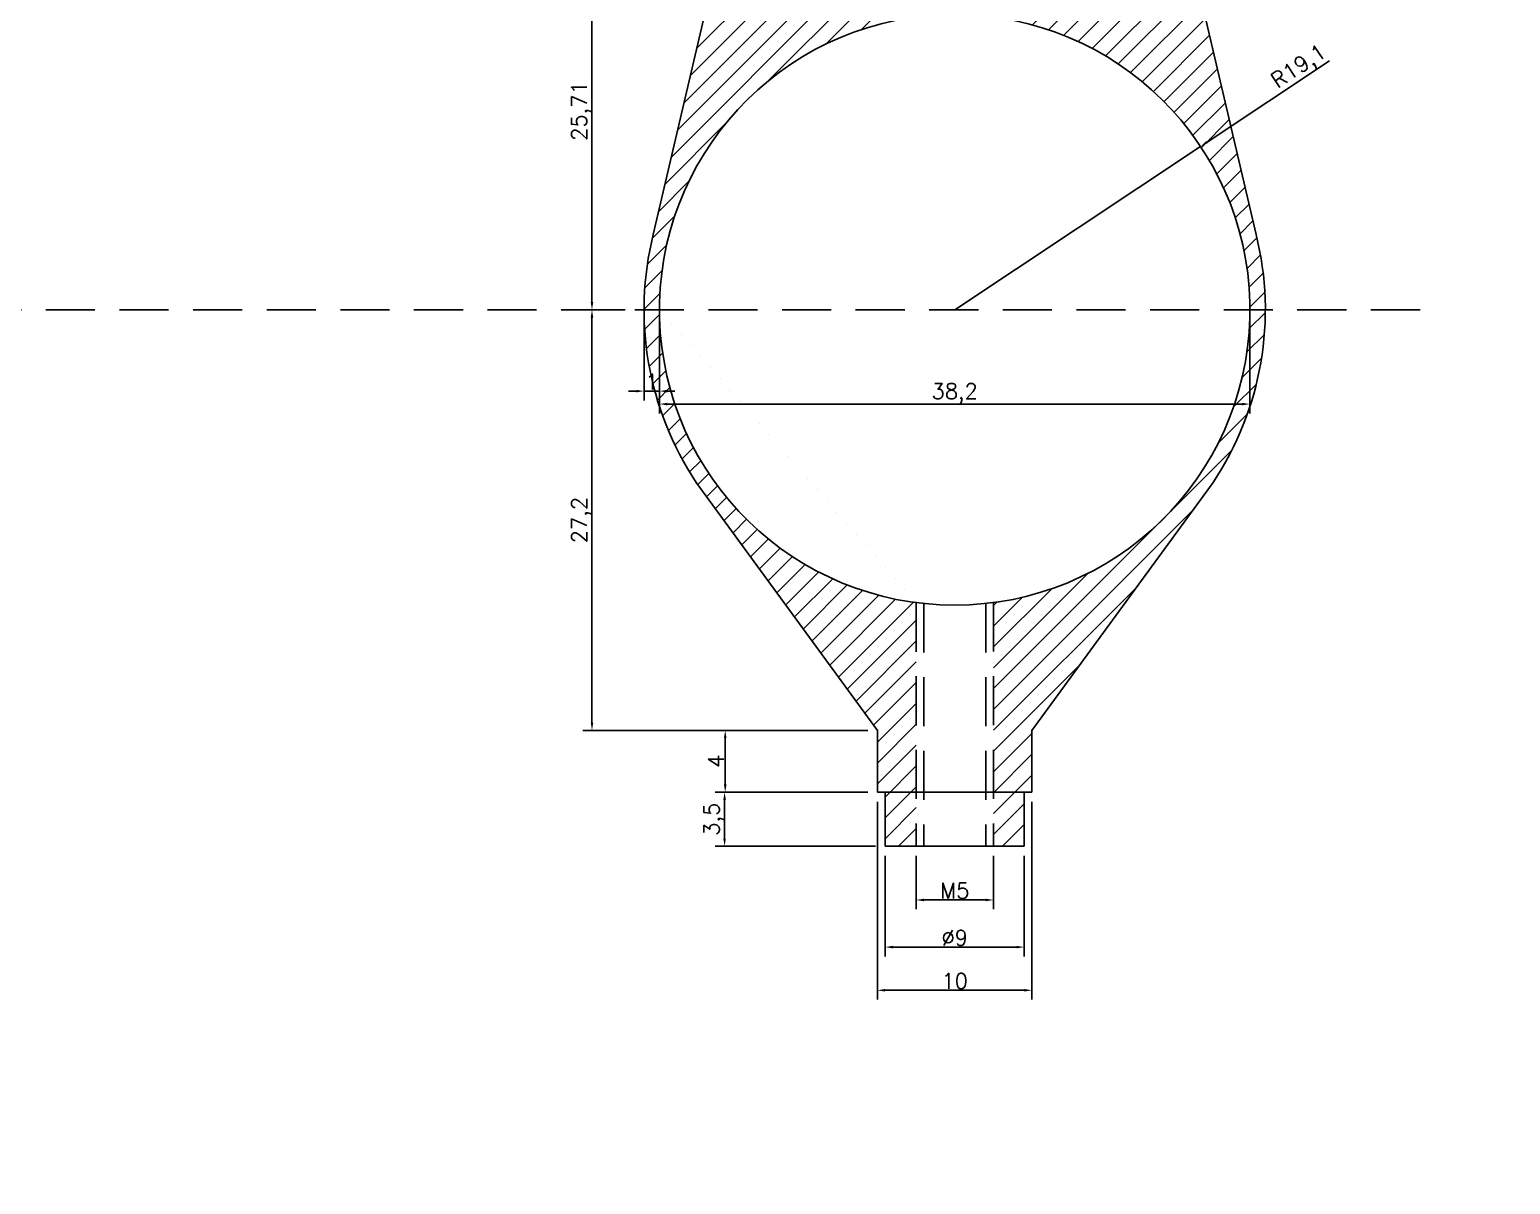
# Model space of a CAD drawing. Header units: millimetres. Extents: x 6817 to 10425, y -2870 to -164.
# Drawn here: x 9156 to 9251.8, y -976.4 to -901.7 of the extents above; entities that cross this region are included whole.
import ezdxf

# ---------------------------------------------------------------- set-up
doc = ezdxf.new("R2010")
doc.units = ezdxf.units.MM
doc.linetypes.add('HIDDEN', pattern=[9.525, 6.35, -3.175])
doc.layers.add('图层2', color=108, linetype='Continuous')
doc.styles.get("Standard").update_dxf_attribs({"font": 'txt', "bigfont": 'gbcbig.shx'})
doc.dimstyles.new('ISO-25', dxfattribs={"dimtxt": 1, "dimasz": 0.5, "dimexe": 0.6, "dimexo": 0.625, "dimgap": 0.1, "dimtad": 1, "dimtxsty": 'Standard', "dimcen": 2.5, "dimadec": 0, "dimazin": 0, "dimtfac": 1, "dimtmove": 0, "dimatfit": 3, "dimfxl": 1, "dimarcsym": 0})

# ---------------------------------------------------------------- blocks, each defined once
blk = doc.blocks.new('*D1578')
at = {"layer": 'Defpoints', "color": 0, "linetype": 'ByBlock', "transparency": 16777216}
for p in [(9208.257, -894.111), (9192.429, -919.824), (9195.195, -919.824)]:
    blk.add_point(p, dxfattribs=at)
at = {"layer": '图层2', "color": 0, "linetype": 'ByBlock', "lineweight": -2, "transparency": 16777216}
for p, q in [((9207.632, -894.111), (9191.829, -894.111)), ((9192.429, -894.611), (9192.429, -919.324)), ((9194.57, -919.824), (9191.829, -919.824))]:
    blk.add_line(p, q, dxfattribs=at)
at = {"layer": '图层2', "color": 0, "linetype": 'ByBlock', "transparency": 16777216}
for points in [[(9192.346, -894.611), (9192.512, -894.611), (9192.429, -894.111)], [(9192.346, -919.324), (9192.512, -919.324), (9192.429, -919.824)]]:
    blk.add_solid(points, dxfattribs=at)
at = {"layer": '图层2', "color": 0, "linetype": 'ByBlock', "transparency": 16777216, "insert": (9191.746, -906.968), "char_height": 1, "attachment_point": 5, "rotation": 90}
blk.add_mtext('25,71', dxfattribs=at)
blk = doc.blocks.new('*D1579')
at = {"layer": 'Defpoints', "color": 0, "linetype": 'ByBlock', "transparency": 16777216}
for p in [(9194.57, -919.824), (9192.429, -947.024), (9210.895, -947.024)]:
    blk.add_point(p, dxfattribs=at)
at = {"layer": '图层2', "color": 0, "linetype": 'ByBlock', "lineweight": -2, "transparency": 16777216}
for p, q in [((9193.945, -919.824), (9191.829, -919.824)), ((9192.429, -920.324), (9192.429, -946.524)), ((9210.27, -947.024), (9191.829, -947.024))]:
    blk.add_line(p, q, dxfattribs=at)
at = {"layer": '图层2', "color": 0, "linetype": 'ByBlock', "transparency": 16777216}
for points in [[(9192.346, -920.324), (9192.512, -920.324), (9192.429, -919.824)], [(9192.346, -946.524), (9192.512, -946.524), (9192.429, -947.024)]]:
    blk.add_solid(points, dxfattribs=at)
at = {"layer": '图层2', "color": 0, "linetype": 'ByBlock', "transparency": 16777216, "insert": (9191.746, -933.424), "char_height": 1, "attachment_point": 5, "rotation": 90}
blk.add_mtext('27,2', dxfattribs=at)
blk = doc.blocks.new('*D1696')
at = {"layer": 'Defpoints', "color": 0, "linetype": 'ByBlock', "transparency": 16777216}
for p in [(9195.795, -919.824), (9196.795, -919.824), (9196.795, -925.082)]:
    blk.add_point(p, dxfattribs=at)
at = {"layer": '图层2', "color": 0, "linetype": 'ByBlock', "lineweight": -2, "transparency": 16777216}
for p, q in [((9195.795, -920.449), (9195.795, -925.682)), ((9196.795, -920.449), (9196.795, -925.682)), ((9195.295, -925.082), (9194.795, -925.082)), ((9195.795, -925.082), (9196.795, -925.082)), ((9197.295, -925.082), (9197.795, -925.082))]:
    blk.add_line(p, q, dxfattribs=at)
at = {"layer": '图层2', "color": 0, "linetype": 'ByBlock', "transparency": 16777216}
for points in [[(9195.295, -924.998), (9195.295, -925.165), (9195.795, -925.082)], [(9197.295, -924.998), (9197.295, -925.165), (9196.795, -925.082)]]:
    blk.add_solid(points, dxfattribs=at)
at = {"layer": '图层2', "color": 0, "linetype": 'ByBlock', "transparency": 16777216, "insert": (9196.295, -924.482), "char_height": 1, "attachment_point": 5}
blk.add_mtext('1', dxfattribs=at)
blk = doc.blocks.new('*D1697')
at = {"layer": 'Defpoints', "color": 0, "linetype": 'ByBlock', "transparency": 16777216}
for p in [(9196.795, -919.824), (9234.995, -919.824), (9234.995, -925.921)]:
    blk.add_point(p, dxfattribs=at)
at = {"layer": '图层2', "color": 0, "linetype": 'ByBlock', "lineweight": -2, "transparency": 16777216}
for p, q in [((9196.795, -920.449), (9196.795, -926.521)), ((9234.995, -920.449), (9234.995, -926.521)), ((9197.295, -925.921), (9234.495, -925.921))]:
    blk.add_line(p, q, dxfattribs=at)
at = {"layer": '图层2', "color": 0, "linetype": 'ByBlock', "transparency": 16777216}
for points in [[(9197.295, -925.837), (9197.295, -926.004), (9196.795, -925.921)], [(9234.495, -925.837), (9234.495, -926.004), (9234.995, -925.921)]]:
    blk.add_solid(points, dxfattribs=at)
at = {"layer": '图层2', "color": 0, "linetype": 'ByBlock', "transparency": 16777216, "insert": (9215.895, -925.237), "char_height": 1, "attachment_point": 5}
blk.add_mtext('38,2', dxfattribs=at)
blk = doc.blocks.new('*D1580')
at = {"layer": 'Defpoints', "color": 0, "linetype": 'ByBlock', "transparency": 16777216}
for p in [(9210.895, -951.024), (9220.895, -951.024), (9220.895, -963.834)]:
    blk.add_point(p, dxfattribs=at)
at = {"layer": '图层2', "color": 0, "linetype": 'ByBlock', "lineweight": -2, "transparency": 16777216}
for p, q in [((9210.895, -951.649), (9210.895, -964.434)), ((9220.895, -951.649), (9220.895, -964.434)), ((9211.395, -963.834), (9220.395, -963.834))]:
    blk.add_line(p, q, dxfattribs=at)
at = {"layer": '图层2', "color": 0, "linetype": 'ByBlock', "transparency": 16777216}
for points in [[(9211.395, -963.751), (9211.395, -963.917), (9210.895, -963.834)], [(9220.395, -963.751), (9220.395, -963.917), (9220.895, -963.834)]]:
    blk.add_solid(points, dxfattribs=at)
at = {"layer": '图层2', "color": 0, "linetype": 'ByBlock', "transparency": 16777216, "insert": (9215.895, -963.234), "char_height": 1, "attachment_point": 5}
blk.add_mtext('10', dxfattribs=at)
blk = doc.blocks.new('*D1590')
at = {"layer": 'Defpoints', "color": 0, "linetype": 'ByBlock', "transparency": 16777216}
for p in [(9231.804, -909.254), (9215.895, -919.824)]:
    blk.add_point(p, dxfattribs=at)
at = {"layer": '图层2', "color": 0, "linetype": 'ByBlock', "lineweight": -2, "transparency": 16777216}
for p, q in [((9240.139, -903.716), (9232.22, -908.978)), ((9215.895, -919.824), (9231.804, -909.254))]:
    blk.add_line(p, q, dxfattribs=at)
at = {"layer": '图层2', "color": 0, "linetype": 'ByBlock', "transparency": 16777216}
blk.add_solid([(9232.174, -908.908), (9232.267, -909.047), (9231.804, -909.254)], dxfattribs=at)
at = {"layer": '图层2', "color": 0, "linetype": 'ByBlock', "transparency": 16777216, "insert": (9238.22, -904.171), "char_height": 1, "attachment_point": 5, "rotation": 33.60127}
blk.add_mtext('R19,1', dxfattribs=at)
blk = doc.blocks.new('*D1645')
at = {"layer": 'Defpoints', "color": 0, "linetype": 'ByBlock', "transparency": 16777216}
for p in [(9211.395, -954.524), (9220.395, -954.524), (9220.395, -961.041)]:
    blk.add_point(p, dxfattribs=at)
at = {"layer": '图层2', "color": 0, "linetype": 'ByBlock', "lineweight": -2, "transparency": 16777216}
for p, q in [((9211.395, -955.149), (9211.395, -961.641)), ((9220.395, -955.149), (9220.395, -961.641)), ((9211.895, -961.041), (9219.895, -961.041))]:
    blk.add_line(p, q, dxfattribs=at)
at = {"layer": '图层2', "color": 0, "linetype": 'ByBlock', "transparency": 16777216}
for points in [[(9211.895, -960.958), (9211.895, -961.124), (9211.395, -961.041)], [(9219.895, -960.958), (9219.895, -961.124), (9220.395, -961.041)]]:
    blk.add_solid(points, dxfattribs=at)
at = {"layer": '图层2', "color": 0, "linetype": 'ByBlock', "transparency": 16777216, "insert": (9215.895, -960.441), "char_height": 1, "attachment_point": 5}
blk.add_mtext('%%C9', dxfattribs=at)
blk = doc.blocks.new('*D1646')
at = {"layer": 'Defpoints', "color": 0, "linetype": 'ByBlock', "transparency": 16777216}
for p in [(9213.408, -954.524), (9218.408, -954.524), (9218.408, -957.993)]:
    blk.add_point(p, dxfattribs=at)
at = {"layer": '图层2', "color": 0, "linetype": 'ByBlock', "lineweight": -2, "transparency": 16777216}
for p, q in [((9213.408, -955.149), (9213.408, -958.593)), ((9218.408, -955.149), (9218.408, -958.593)), ((9213.908, -957.993), (9217.908, -957.993))]:
    blk.add_line(p, q, dxfattribs=at)
at = {"layer": '图层2', "color": 0, "linetype": 'ByBlock', "transparency": 16777216}
for points in [[(9213.908, -957.909), (9213.908, -958.076), (9213.408, -957.993)], [(9217.908, -957.909), (9217.908, -958.076), (9218.408, -957.993)]]:
    blk.add_solid(points, dxfattribs=at)
at = {"layer": '图层2', "color": 0, "linetype": 'ByBlock', "transparency": 16777216, "insert": (9215.908, -957.393), "char_height": 1, "attachment_point": 5}
blk.add_mtext('M5', dxfattribs=at)
blk = doc.blocks.new('*D1654')
at = {"layer": 'Defpoints', "color": 0, "linetype": 'ByBlock', "transparency": 16777216}
for p in [(9187.54, -852.777), (9133.607, -860.84), (9127.54, -867.777), (9139.212, -879.835), (9127.54, -947.024)]:
    blk.add_point(p, dxfattribs=at)
at = {"layer": '图层2', "color": 0, "linetype": 'ByBlock', "lineweight": -2, "transparency": 16777216}
blk.add_arc((9127.54, -861.747), 21.527, 271.33082, 7.17138, dxfattribs=at)
at = {"layer": '图层2', "color": 0, "linetype": 'ByBlock', "transparency": 16777216}
for points in [[(9148.816, -859.071), (9148.982, -859.048), (9148.831, -858.564)], [(9128.041, -883.351), (9128.039, -883.185), (9127.54, -883.274)]]:
    blk.add_solid(points, dxfattribs=at)
at = {"layer": '图层2', "color": 0, "linetype": 'ByBlock', "transparency": 16777216, "insert": (9143.394, -875.407), "char_height": 1, "attachment_point": 5, "rotation": 49.2511}
blk.add_mtext('99°', dxfattribs=at)
blk = doc.blocks.new('*D1587')
at = {"layer": 'Defpoints', "color": 0, "linetype": 'ByBlock', "transparency": 16777216}
for p in [(9210.895, -947.024), (9201.05, -951.024), (9210.895, -951.024)]:
    blk.add_point(p, dxfattribs=at)
at = {"layer": '图层2', "color": 0, "linetype": 'ByBlock', "lineweight": -2, "transparency": 16777216}
for p, q in [((9210.27, -947.024), (9200.45, -947.024)), ((9201.05, -947.524), (9201.05, -950.524)), ((9210.27, -951.024), (9200.45, -951.024))]:
    blk.add_line(p, q, dxfattribs=at)
at = {"layer": '图层2', "color": 0, "linetype": 'ByBlock', "transparency": 16777216}
for points in [[(9200.966, -947.524), (9201.133, -947.524), (9201.05, -947.024)], [(9200.966, -950.524), (9201.133, -950.524), (9201.05, -951.024)]]:
    blk.add_solid(points, dxfattribs=at)
at = {"layer": '图层2', "color": 0, "linetype": 'ByBlock', "transparency": 16777216, "insert": (9200.45, -949.024), "char_height": 1, "attachment_point": 5, "rotation": 90}
blk.add_mtext('4', dxfattribs=at)
blk = doc.blocks.new('*D1588')
at = {"layer": 'Defpoints', "color": 0, "linetype": 'ByBlock', "transparency": 16777216}
for p in [(9210.895, -951.024), (9201.008, -954.524), (9211.395, -954.524)]:
    blk.add_point(p, dxfattribs=at)
at = {"layer": '图层2', "color": 0, "linetype": 'ByBlock', "lineweight": -2, "transparency": 16777216}
for p, q in [((9210.27, -951.024), (9200.408, -951.024)), ((9201.008, -951.524), (9201.008, -954.024)), ((9210.77, -954.524), (9200.408, -954.524))]:
    blk.add_line(p, q, dxfattribs=at)
at = {"layer": '图层2', "color": 0, "linetype": 'ByBlock', "transparency": 16777216}
for points in [[(9200.925, -951.524), (9201.091, -951.524), (9201.008, -951.024)], [(9200.925, -954.024), (9201.091, -954.024), (9201.008, -954.524)]]:
    blk.add_solid(points, dxfattribs=at)
at = {"layer": '图层2', "color": 0, "linetype": 'ByBlock', "transparency": 16777216, "insert": (9200.325, -952.774), "char_height": 1, "attachment_point": 5, "rotation": 90}
blk.add_mtext('3,5', dxfattribs=at)
blk = doc.blocks.new('*D2126')
at = {"layer": 'Defpoints', "color": 0, "linetype": 'ByBlock'}
for p in [(10223.657, -339.202), (10223.657, -344.877), (10247.603, -344.877)]:
    blk.add_point(p, dxfattribs=at)
at = {"layer": 'Defpoints', "color": 0, "linetype": 'ByBlock', "transparency": 16777216}
for p in [(8490.813, -2490.52), (8490.813, -2500.59), (8495.813, -2500.59)]:
    blk.add_point(p, dxfattribs=at)
at = {"layer": '图层2', "color": 0, "linetype": 'ByBlock', "lineweight": -2}
for p, q in [((10224.282, -339.202), (10248.203, -339.202)), ((10247.603, -339.702), (10247.603, -344.377)), ((10224.282, -344.877), (10248.203, -344.877))]:
    blk.add_line(p, q, dxfattribs=at)
at = {"layer": '图层2', "color": 0, "linetype": 'ByBlock', "lineweight": -2, "transparency": 16777216}
for p, q in [((8490.813, -2499.965), (8490.813, -2489.92)), ((8495.313, -2490.52), (8491.313, -2490.52)), ((8495.813, -2499.965), (8495.813, -2489.92))]:
    blk.add_line(p, q, dxfattribs=at)
at = {"layer": '图层2', "color": 0, "linetype": 'ByBlock'}
for points in [[(10247.52, -339.702), (10247.687, -339.702), (10247.603, -339.202)], [(10247.52, -344.377), (10247.687, -344.377), (10247.603, -344.877)]]:
    blk.add_solid(points, dxfattribs=at)
at = {"layer": '图层2', "color": 0, "linetype": 'ByBlock', "transparency": 16777216}
for points in [[(8491.313, -2490.437), (8491.313, -2490.604), (8490.813, -2490.52)], [(8495.313, -2490.437), (8495.313, -2490.604), (8495.813, -2490.52)]]:
    blk.add_solid(points, dxfattribs=at)
at = {"layer": '图层2', "color": 0, "linetype": 'ByBlock', "insert": (10246.92, -342.039), "char_height": 1, "attachment_point": 5, "rotation": 90}
blk.add_mtext('5,67', dxfattribs=at)
at = {"layer": '图层2', "color": 0, "linetype": 'ByBlock', "transparency": 16777216, "insert": (8493.313, -2489.17), "char_height": 2.5, "attachment_point": 5}
blk.add_mtext('5', dxfattribs=at)
blk = doc.blocks.new('*D2135')
at = {"layer": 'Defpoints', "color": 0, "linetype": 'ByBlock'}
for p in [(10217.809, -308.872), (10215.309, -322.353), (10217.809, -322.353), (8520.699, -2501.899), (8521.923, -2501.875), (8521.325, -2502.94), (8534.065, -2513.083), (8534.065, -2513.083)]:
    blk.add_point(p, dxfattribs=at)
at = {"layer": '图层2', "color": 0, "linetype": 'ByBlock', "lineweight": -2}
for p, q in [((10215.309, -321.728), (10215.309, -308.272)), ((10217.809, -321.728), (10217.809, -308.272)), ((10215.809, -308.872), (10217.309, -308.872)), ((8521.603, -2500.9), (8522.675, -2499.803)), ((8521.464, -2501.451), (8520.818, -2500.855)), ((8520.836, -2502.55), (8519.961, -2501.854))]:
    blk.add_line(p, q, dxfattribs=at)
for start, end in [(135.64919, 137.29304), (138.93689, 139.83176)]:
    blk.add_arc((8534.065, -2513.083), 17.428, start, end, dxfattribs=at)
at = {"layer": '图层2', "color": 0, "linetype": 'ByBlock'}
for points in [[(10215.809, -308.788), (10215.809, -308.955), (10215.309, -308.872)], [(10217.309, -308.788), (10217.309, -308.955), (10217.809, -308.872)], [(8520.863, -2501.579), (8520.987, -2501.69), (8521.259, -2501.262)], [(8520.812, -2501.894), (8520.683, -2501.788), (8520.431, -2502.228)]]:
    blk.add_solid(points, dxfattribs=at)
at = {"layer": '图层2', "color": 0, "linetype": 'ByBlock', "insert": (10216.559, -308.188), "char_height": 1, "attachment_point": 5}
blk.add_mtext('2,5', dxfattribs=at)
at = {"layer": '图层2', "color": 0, "linetype": 'ByBlock', "insert": (8521.71, -2499.932), "char_height": 1, "attachment_point": 5, "rotation": 45.64919}
blk.add_mtext('4°', dxfattribs=at)
blk = doc.blocks.new('*D2136')
at = {"layer": 'Defpoints', "color": 0, "linetype": 'ByBlock'}
for p in [(10215.309, -305.16), (10187.985, -322.353), (10215.309, -322.353), (8518.444, -2501.943), (8521.325, -2502.94), (8518.95, -2504.556), (8534.065, -2513.083), (8534.065, -2513.083)]:
    blk.add_point(p, dxfattribs=at)
at = {"layer": '图层2', "color": 0, "linetype": 'ByBlock', "lineweight": -2}
for p, q in [((10187.985, -321.728), (10187.985, -304.56)), ((10215.309, -321.728), (10215.309, -304.56)), ((10188.485, -305.16), (10214.809, -305.16)), ((8520.836, -2502.55), (8518.586, -2500.759)), ((8518.406, -2504.249), (8516.832, -2503.361))]:
    blk.add_line(p, q, dxfattribs=at)
blk.add_arc((8534.065, -2513.083), 19.186, 142.96881, 149.0795, dxfattribs=at)
at = {"layer": '图层2', "color": 0, "linetype": 'ByBlock'}
for points in [[(10188.485, -305.076), (10188.485, -305.243), (10187.985, -305.16)], [(10214.809, -305.076), (10214.809, -305.243), (10215.309, -305.16)], [(8518.683, -2501.477), (8518.815, -2501.579), (8519.055, -2501.133)], [(8517.678, -2503.266), (8517.534, -2503.182), (8517.355, -2503.656)]]:
    blk.add_solid(points, dxfattribs=at)
at = {"layer": '图层2', "color": 0, "linetype": 'ByBlock', "insert": (10201.647, -304.476), "char_height": 1, "attachment_point": 5}
blk.add_mtext('27,32', dxfattribs=at)
at = {"layer": '图层2', "color": 0, "linetype": 'ByBlock', "insert": (8517.657, -2502.025), "char_height": 1, "attachment_point": 5, "rotation": 56.02416}
blk.add_mtext('9°', dxfattribs=at)
blk = doc.blocks.new('*D2137')
at = {"layer": 'Defpoints', "color": 0, "linetype": 'ByBlock'}
for p in [(9807.815, -699.517), (9815.715, -699.517), (9807.815, -703.516), (8553.103, -2503.252), (8547.368, -2503.69), (8549.016, -2506.627), (8534.065, -2513.083), (8534.065, -2513.083)]:
    blk.add_point(p, dxfattribs=at)
at = {"layer": '图层2', "color": 0, "linetype": 'ByBlock', "lineweight": -2}
for p, q in [((9808.44, -699.517), (9816.315, -699.517)), ((9815.715, -703.016), (9815.715, -700.017)), ((9808.44, -703.516), (9816.315, -703.516)), ((8547.879, -2503.329), (8552.058, -2500.378)), ((8549.59, -2506.38), (8554.287, -2504.352))]:
    blk.add_line(p, q, dxfattribs=at)
blk.add_arc((8534.065, -2513.083), 21.426, 24.69009, 33.88828, dxfattribs=at)
at = {"layer": '图层2', "color": 0, "linetype": 'ByBlock'}
for points in [[(9815.631, -700.017), (9815.798, -700.017), (9815.715, -699.517)], [(9815.631, -703.016), (9815.798, -703.016), (9815.715, -703.516)], [(8551.783, -2501.183), (8551.921, -2501.089), (8551.568, -2500.724)], [(8553.609, -2504.099), (8553.457, -2504.167), (8553.736, -2504.589)]]:
    blk.add_solid(points, dxfattribs=at)
at = {"layer": '图层2', "color": 0, "linetype": 'ByBlock', "char_height": 1, "attachment_point": 5}
for s, insert, rotation in [('4', (9815.115, -701.517), 90), ('12°', (8553.276, -2502.307), 299.28918)]:
    blk.add_mtext(s, dxfattribs=dict(at, insert=insert, rotation=rotation))

msp = doc.modelspace()

# ---------------------------------------------------------------- hatches: boundary and pattern name
at = {"layer": '图层2', "linetype": 'ByBlock'}
h = msp.add_hatch(dxfattribs=at)
h.set_pattern_fill('ANSI31', color=4, scale=0.3)
h.set_pattern_definition([(45, (470.02715, -33.0934), (-0.67351921, 0.67351921), [])])
h.paths.add_polyline_path([(9223.395, -853.777), (9224.565, -853.777), (9226.395, -851.777), (9205.395, -851.777), (9207.225, -853.777), (9208.395, -853.777), (9208.395, -857.777), (9207.395, -858.777), (9207.395, -867.777), (9204.638, -879.604), (9207.865, -879.604, -0.378099), (9214.895, -871.637), (9214.895, -868.791), (9216.895, -868.791), (9216.895, -871.637, -0.378099), (9223.925, -879.604), (9227.153, -879.604), (9224.395, -867.777), (9224.395, -858.777), (9223.395, -857.777)])
h.paths.add_polyline_path([(9207.865, -879.604), (9204.638, -879.604), (9202.188, -890.111), (9208.257, -890.111), (9208.257, -892.011), (9214.895, -892.011), (9214.895, -887.572, -0.378099)])
h.paths.add_polyline_path([(9227.153, -879.604), (9223.925, -879.604, -0.378099), (9216.895, -887.572), (9216.895, -892.011), (9223.534, -892.011), (9223.534, -890.111), (9229.603, -890.111)])
h.paths.add_polyline_path([(9214.895, -900.751), (9214.895, -896.211), (9208.257, -896.211), (9208.257, -898.111), (9200.322, -898.111), (9196.397, -914.943, 0.061405), (9195.795, -919.824), (9196.795, -919.824, -0.398954)])
h.paths.add_polyline_path([(9231.469, -898.111), (9223.534, -898.111), (9223.534, -896.211), (9216.895, -896.211), (9216.895, -900.751, -0.398954), (9234.995, -919.824), (9235.995, -919.824, 0.061405), (9235.394, -914.943)])
h.paths.add_polyline_path([(9213.408, -951.024), (9211.395, -951.024), (9211.395, -954.524), (9213.408, -954.524)])
h.paths.add_polyline_path([(9220.395, -951.024), (9218.408, -951.024), (9218.408, -954.524), (9220.395, -954.524)])
edge = h.paths.add_edge_path()
edge.add_line((9213.408, -951.024), (9213.408, -938.762))
edge.add_arc((9215.895, -919.824), 19.1, 180, 262.51603, ccw=False)
edge.add_line((9196.795, -919.824), (9195.795, -919.824))
edge.add_arc((9215.895, -919.824), 20.1, 180, 213.71903)
edge.add_line((9199.177, -930.982), (9210.895, -947.024))
edge.add_line((9210.895, -947.024), (9210.895, -951.024))
edge.add_line((9210.895, -951.024), (9213.408, -951.024))
edge = h.paths.add_edge_path()
edge.add_line((9218.408, -938.758), (9218.408, -951.024))
edge.add_line((9218.408, -951.024), (9220.895, -951.024))
edge.add_line((9220.895, -951.024), (9220.895, -947.024))
edge.add_line((9220.895, -947.024), (9232.614, -930.982))
edge.add_arc((9215.895, -919.824), 20.1, 326.28097, 360)
edge.add_line((9235.995, -919.824), (9234.995, -919.824))
edge.add_arc((9215.895, -919.824), 19.1, -82.44192, 0, ccw=False)

# ---------------------------------------------------------------- linework, layer by layer
at = {"layer": '图层2', "color": 6, "linetype": 'ByBlock'}
for p, q in [((9207.395, -867.777), (9196.397, -914.943)), ((9224.395, -867.777), (9235.394, -914.943)), ((9210.895, -947.024), (9199.177, -930.982)), ((9220.895, -947.024), (9232.614, -930.982)), ((9210.895, -947.024), (9210.895, -951.024)), ((9220.895, -947.024), (9220.895, -951.024)), ((9210.895, -951.024), (9220.895, -951.024)), ((9211.395, -951.024), (9211.395, -954.524)), ((9220.395, -951.024), (9220.395, -954.524)), ((9211.395, -954.524), (9220.395, -954.524))]:
    msp.add_line(p, q, dxfattribs=at)
at = {"layer": '图层2', "color": 3, "linetype": 'HIDDEN', "ltscale": 0.5}
msp.add_line((9246, -919.824), (8882.997, -919.824), dxfattribs=at)
at = {"layer": '图层2', "color": 1, "linetype": 'HIDDEN', "ltscale": 0.5}
for p, q in [((9213.408, -938.762), (9213.408, -954.524)), ((9213.908, -938.821), (9213.908, -954.524)), ((9217.908, -938.818), (9217.908, -954.524)), ((9218.408, -938.758), (9218.408, -954.524))]:
    msp.add_line(p, q, dxfattribs=at)
at = {"layer": '图层2', "color": 6, "linetype": 'ByBlock'}
for radius, start, end in [(19.1, 93.00115, 86.99885), (20.1, 165.94471, 213.71903), (20.1, 326.28097, 14.05529)]:
    msp.add_arc((9215.895, -919.824), radius, start, end, dxfattribs=at)

# ---------------------------------------------------------------- dimensions: what is measured, and where the dimension line sits
at = {"layer": '图层2', "color": 2, "linetype": 'ByBlock'}
for base, p1, p2, picture, middle in [((10215.309, -305.16), (10187.985, -322.353), (10215.309, -322.353), '*D2136', (10201.647, -304.476)), ((10217.809, -308.872), (10215.309, -322.353), (10217.809, -322.353), '*D2135', (10216.559, -308.188))]:
    dim = msp.add_linear_dim(base=base, p1=p1, p2=p2, dimstyle='ISO-25', dxfattribs=at)
    dim.commit()
    dim.dimension.update_dxf_attribs({"geometry": picture, "text_midpoint": middle})
for base, p1, p2, picture, middle in [((10247.6033, -344.8767), (10223.6566, -339.202), (10223.6566, -344.8767), '*D2126', (10246.9199, -342.0394)), ((9815.715, -699.517), (9807.815, -703.516), (9807.815, -699.517), '*D2137', (9815.115, -701.517))]:
    dim = msp.add_linear_dim(base=base, p1=p1, p2=p2, angle=90, dimstyle='ISO-25', dxfattribs=at)
    dim.commit()
    dim.dimension.update_dxf_attribs({"geometry": picture, "text_midpoint": middle})
at = {"layer": '图层2', "color": 3, "linetype": 'ByBlock'}
dim = msp.add_angular_dim_2l(base=(9139.212, -879.835), line1=((9187.54, -852.777), (9133.607, -860.84)), line2=((9127.54, -867.777), (9127.54, -947.024)), dimstyle='ISO-25', override={"dimdec": 0, "dimazin": 2}, dxfattribs=at)
dim.commit()
dim.dimension.update_dxf_attribs({"geometry": '*D1654', "text_midpoint": (9143.394, -875.407)})
for base, p1, p2, picture, middle in [((9192.429, -919.824), (9208.257, -894.111), (9195.195, -919.824), '*D1578', (9191.746, -906.968)), ((9192.429, -947.024), (9194.57, -919.824), (9210.895, -947.024), '*D1579', (9191.746, -933.424)), ((9201.05, -951.024), (9210.895, -947.024), (9210.895, -951.024), '*D1587', (9200.45, -949.024)), ((9201.008, -954.524), (9210.895, -951.024), (9211.395, -954.524), '*D1588', (9200.325, -952.774))]:
    dim = msp.add_linear_dim(base=base, p1=p1, p2=p2, angle=90, dimstyle='ISO-25', dxfattribs=at)
    dim.commit()
    dim.dimension.update_dxf_attribs({"geometry": picture, "text_midpoint": middle})
dim = msp.add_radius_dim(center=(9215.895, -919.824), mpoint=(9231.804, -909.254), dimstyle='ISO-25', dxfattribs=at)
dim.commit()
dim.dimension.update_dxf_attribs({"geometry": '*D1590', "text_midpoint": (9238.598, -904.74), "dimtype": 164})
for base, p1, p2, picture, middle in [((9196.795, -925.082), (9195.795, -919.824), (9196.795, -919.824), '*D1696', (9196.295, -924.482)), ((9234.995, -925.921), (9196.795, -919.824), (9234.995, -919.824), '*D1697', (9215.895, -925.237)), ((9220.895, -963.834), (9210.895, -951.024), (9220.895, -951.024), '*D1580', (9215.895, -963.234))]:
    dim = msp.add_linear_dim(base=base, p1=p1, p2=p2, dimstyle='ISO-25', dxfattribs=at)
    dim.commit()
    dim.dimension.update_dxf_attribs({"geometry": picture, "text_midpoint": middle})
for base, p1, p2, text, picture, middle in [((9220.395, -961.041), (9211.395, -954.524), (9220.395, -954.524), '%%C<>', '*D1645', (9215.895, -960.441)), ((9218.408, -957.993), (9213.408, -954.524), (9218.408, -954.524), 'M<>', '*D1646', (9215.908, -957.393))]:
    dim = msp.add_linear_dim(base=base, p1=p1, p2=p2, text=text, dimstyle='ISO-25', dxfattribs=at)
    dim.commit()
    dim.dimension.update_dxf_attribs({"geometry": picture, "text_midpoint": middle})

doc.saveas('drawing.dxf')
